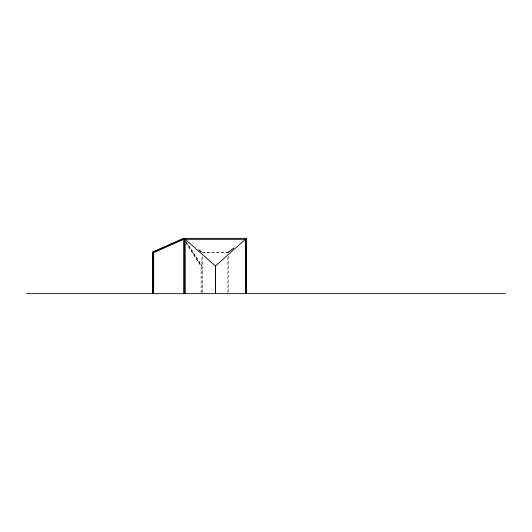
<?xml version="1.0" encoding="UTF-8"?>
<svg xmlns="http://www.w3.org/2000/svg" width="532" height="532" viewBox="0 0 532 532"><rect width="100%" height="100%" fill="white"/><g stroke="black" fill="none" stroke-linecap="round" stroke-linejoin="round"><path stroke-width="0.4" stroke-dasharray="2.66 2" d="M201.954 292.839L201.954 255.493M227.862 292.833L227.862 256.77M198.702 249.708L201.954 252.175L228.295 252.175L234.013 247.732M202.399 252.673L227.862 252.673L232.757 248.856M232.896 248.75L233.448 248.318M228.295 252.175L234.147 247.732M227.862 252.673L229.412 251.496M229.551 251.39L232.032 249.501M232.178 249.395L232.743 248.963M233.029 248.75L233.455 248.424M200.205 251.011L200.697 251.39M200.843 251.496L201.535 252.022L200.125 250.905M198.775 249.708L201.954 252.175M199.434 250.366L199.846 250.685M186.02 241.801L201.954 266L186.393 241.801M186.04 243.224L201.063 266.047L201.063 292.839M186.034 242.665L201.063 266.047M228.295 256.324L228.295 292.826M202.393 256.77L202.399 292.833"/><path stroke-width="0.8" d="M153.648 293.651L153.648 252.673L183.879 239.314L183.886 293.651M184.172 293.651L184.172 238.349L152.704 252.175L152.704 293.651M246.502 293.651L246.502 238.349L215.453 266.047L215.453 293.651L215.46 266M246.077 293.651L246.077 238.349M152.704 252.175L183.746 238.349L246.502 238.349M26.6 293.651L505.4 293.651M184.172 238.349L215.453 266.047M245.452 293.651L245.452 239.327L185.222 239.314L185.222 293.651M152.883 252.175L152.883 293.651"/></g></svg>
